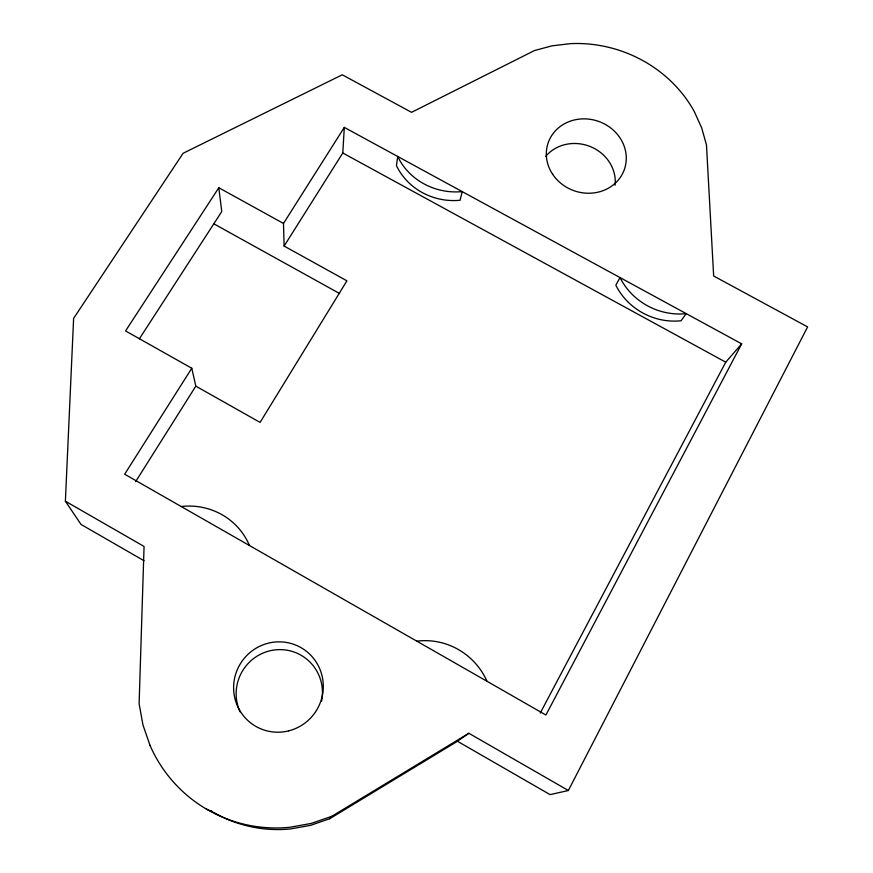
<?xml version="1.0" encoding="UTF-8"?>
<svg xmlns="http://www.w3.org/2000/svg" width="873" height="873" viewBox="0 0 873 873"><rect width="100%" height="100%" fill="white"/><g stroke="black" fill="none" stroke-linecap="round" stroke-linejoin="round"><path stroke-width="1.31" d="M144.045 560.739L81.047 524.455L65.388 501.2L73.616 318.394L183.112 153.277L342.26 74.794L411.554 112.333L534.472 50.547L552.063 45.833L570.342 43.65A125.832 114.723 19.4 0 1 694.21 111.395L701.652 127.785L706.475 144.907L713.656 276.01L807.612 326.906L568.356 790.501L550.099 794.626L457.452 741.264L329.688 818.721L310.515 825.356L290.556 828.924A131.965 129.673 -61 0 1 214.038 812.61M284.118 246.066L283.485 223.444L218.807 187.739L125.559 330.932L191.776 368.242L195.825 386.139L260.089 422.401L346.919 280.822L284.118 246.066L342.783 152.993L344.311 127.393L741.679 343.842L545.909 715.02L487.047 681.3A68.672 67.374 76.1 0 0 416.847 641.164M540.256 713.045L725.747 362.175L741.679 343.842M135.686 481.569L195.825 386.139M191.776 368.242L124.664 474.214L487.047 681.3M283.485 223.444L344.311 127.393M139.396 338.789L221.753 211.561L218.807 187.739M329.688 818.721L331.816 816.31L468.856 733.265L568.356 790.501M457.452 741.264L468.856 733.265M331.816 816.31L311.214 823.425L289.781 827.288A141.371 139.069 -58.3 0 1 149.97 745.28M206.312 809.031L212.881 811.945A131.965 129.673 -61 0 1 210.589 810.559M342.783 152.993L725.747 362.175M213.547 223.641L339.673 293.568M65.388 501.2L144.067 546.454L139.113 703.693L142.943 724.906L149.981 745.302M181.18 506.526A67.614 65.65 -29.5 0 1 249.492 545.57M240.01 711.768A43.715 42.973 -60.1 0 1 274.417 649.97A43.715 42.973 -60.1 0 1 321.591 701.183M545.614 156.485A38.99 35.695 19.5 0 1 590.617 146.708A38.99 35.695 19.5 0 1 615.072 185.229M397.706 156.474L396.44 165.554A60.39 55.359 12.3 0 0 460.082 200.255L462.199 191.602A61.186 55.992 12.3 0 1 397.706 156.474M620.037 277.581L615.825 285.165A61.448 56.461 26.6 0 0 681.071 320.751L686.189 313.614A62.267 57.116 26.5 0 1 620.037 277.581M288.799 730.832A45.385 44.632 -58.6 0 0 311.061 655.536A45.385 44.632 -58.6 0 0 235.492 674.72A45.385 44.632 -58.6 0 0 288.799 730.832M552.696 174.349A40.354 36.775 19.4 0 0 621.86 174.938A40.354 36.775 19.4 0 0 584.332 118.859A40.354 36.775 19.4 0 0 552.696 174.349"/></g></svg>
